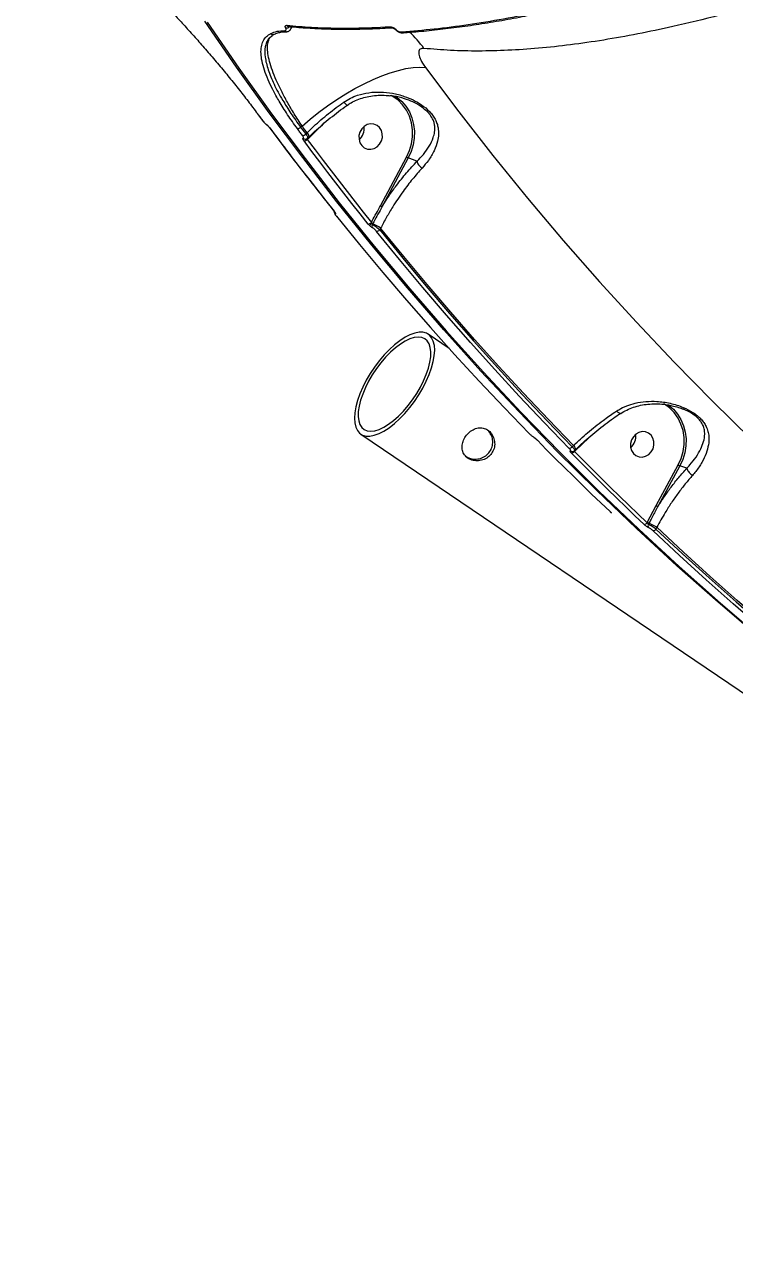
# Model space of a CAD drawing. Header units: millimetres. Extents: x -6523 to 7556, y -5559 to 6101.
# Drawn here: x 1218 to 1465.2, y -2304.3 to -1875.1 of the extents above; entities that cross this region are included whole.
import ezdxf

# ---------------------------------------------------------------- set-up
doc = ezdxf.new("R2010")
doc.units = ezdxf.units.MM
for name, color, linetype in [('DIKOM_ОБЪЕКТ', 7, 'Continuous'), ('DIKOM_РАЗМЕР_ЗОНА', 7, 'Continuous'), ('DIKOM_РАЗМЕР_ОБЪЕКТА', 7, 'Continuous')]:
    doc.layers.add(name, color=color, linetype=linetype)
doc.styles.add('style1', font='arial.ttf', dxfattribs={"width": 0.8})
doc.dimstyles.new('1-50', dxfattribs={"dimtxt": 300, "dimasz": 200, "dimexe": 100, "dimexo": 0, "dimgap": 100, "dimtad": 1, "dimtxsty": 'style1', "dimcen": 200, "dimclrd": 7, "dimclre": 7, "dimclrt": 7, "dimadec": 1, "dimazin": 2, "dimtfac": 1, "dimtmove": 0, "dimatfit": 2, "dimfxl": 0, "dimlwd": 25, "dimlwe": 18, "dimarcsym": 0})

# ---------------------------------------------------------------- blocks, each defined once
blk = doc.blocks.new('*D10')
at = {"layer": 'Defpoints', "color": 0, "transparency": 16777216}
for p in [(-1823.23, 4314.24), (3842.01, -3170.82), (6537.88, -3170.82)]:
    blk.add_point(p, dxfattribs=at)
at = {"layer": 'DIKOM_РАЗМЕР_ОБЪЕКТА', "color": 7, "lineweight": 18, "transparency": 16777216}
for p, q in [((-1823.23, 4314.24), (6637.88, 4314.24)), ((3842.01, -3170.82), (6637.88, -3170.82))]:
    blk.add_line(p, q, dxfattribs=at)
at = {"layer": 'DIKOM_РАЗМЕР_ОБЪЕКТА', "color": 7, "lineweight": 25, "transparency": 16777216}
blk.add_line((6537.88, 3914.24), (6537.88, -2770.82), dxfattribs=at)
at = {"layer": 'DIKOM_РАЗМЕР_ОБЪЕКТА', "color": 7, "transparency": 16777216}
for points in [[(6471.22, 3914.24), (6604.55, 3914.24), (6537.88, 4314.24)], [(6471.22, -2770.82), (6604.55, -2770.82), (6537.88, -3170.82)]]:
    blk.add_solid(points, dxfattribs=at)
at = {"layer": 'DIKOM_РАЗМЕР_ОБЪЕКТА', "color": 7, "transparency": 16777216, "insert": (6304.71, 207.11), "char_height": 300, "attachment_point": 5, "rotation": 90, "style": 'style1'}
blk.add_mtext('7500', dxfattribs=at)
blk = doc.blocks.new('*D11')
at = {"layer": 'Defpoints', "color": 0, "transparency": 16777216}
for p in [(-5022.71, -299.32), (4115.33, -1753.09), (4115.33, -4391.39)]:
    blk.add_point(p, dxfattribs=at)
at = {"layer": 'DIKOM_РАЗМЕР_ОБЪЕКТА', "color": 7, "lineweight": 18, "transparency": 16777216}
for p, q in [((-5022.71, -299.32), (-5022.71, -4491.39)), ((4115.33, -1753.09), (4115.33, -4491.39))]:
    blk.add_line(p, q, dxfattribs=at)
at = {"layer": 'DIKOM_РАЗМЕР_ОБЪЕКТА', "color": 7, "lineweight": 25, "transparency": 16777216}
blk.add_line((-4622.71, -4391.39), (3715.33, -4391.39), dxfattribs=at)
at = {"layer": 'DIKOM_РАЗМЕР_ОБЪЕКТА', "color": 7, "transparency": 16777216}
for points in [[(-4622.71, -4324.73), (-4622.71, -4458.06), (-5022.71, -4391.39)], [(3715.33, -4324.73), (3715.33, -4458.06), (4115.33, -4391.39)]]:
    blk.add_solid(points, dxfattribs=at)
at = {"layer": 'DIKOM_РАЗМЕР_ОБЪЕКТА', "color": 7, "transparency": 16777216, "insert": (-175.12, -4158.22), "char_height": 300, "attachment_point": 5, "style": 'style1'}
blk.add_mtext('9150', dxfattribs=at)
blk = doc.blocks.new('*D12')
at = {"layer": 'Defpoints', "color": 0, "transparency": 16777216}
for p in [(-6522.71, -395.62), (6102.86, -1877.31), (6102.86, -5458.89)]:
    blk.add_point(p, dxfattribs=at)
at = {"layer": 'DIKOM_РАЗМЕР_ЗОНА', "color": 7, "lineweight": 18, "transparency": 16777216}
for p, q in [((-6522.71, -395.62), (-6522.71, -5558.89)), ((6102.86, -1877.31), (6102.86, -5558.89))]:
    blk.add_line(p, q, dxfattribs=at)
at = {"layer": 'DIKOM_РАЗМЕР_ЗОНА', "color": 7, "lineweight": 25, "transparency": 16777216}
blk.add_line((-6122.71, -5458.89), (5702.86, -5458.89), dxfattribs=at)
at = {"layer": 'DIKOM_РАЗМЕР_ЗОНА', "color": 7, "transparency": 16777216}
for points in [[(-6122.71, -5392.23), (-6122.71, -5525.56), (-6522.71, -5458.89)], [(5702.86, -5392.23), (5702.86, -5525.56), (6102.86, -5458.89)]]:
    blk.add_solid(points, dxfattribs=at)
at = {"layer": 'DIKOM_РАЗМЕР_ЗОНА', "color": 7, "transparency": 16777216, "insert": (78.38, -5225.72), "char_height": 300, "attachment_point": 5, "style": 'style1'}
blk.add_mtext('12600', dxfattribs=at)
blk = doc.blocks.new('*D13')
at = {"layer": 'Defpoints', "color": 0, "transparency": 16777216}
for p in [(-2358.18, 6101.03), (4341.71, -4605.15), (7455.88, -4605.15)]:
    blk.add_point(p, dxfattribs=at)
at = {"layer": 'DIKOM_РАЗМЕР_ЗОНА', "color": 7, "lineweight": 18, "transparency": 16777216}
for p, q in [((-2358.18, 6101.03), (7555.88, 6101.03)), ((4341.71, -4605.15), (7555.88, -4605.15))]:
    blk.add_line(p, q, dxfattribs=at)
at = {"layer": 'DIKOM_РАЗМЕР_ЗОНА', "color": 7, "lineweight": 25, "transparency": 16777216}
blk.add_line((7455.88, 5701.03), (7455.88, -4205.15), dxfattribs=at)
at = {"layer": 'DIKOM_РАЗМЕР_ЗОНА', "color": 7, "transparency": 16777216}
for points in [[(7389.22, 5701.03), (7522.55, 5701.03), (7455.88, 6101.03)], [(7389.22, -4205.15), (7522.55, -4205.15), (7455.88, -4605.15)]]:
    blk.add_solid(points, dxfattribs=at)
at = {"layer": 'DIKOM_РАЗМЕР_ЗОНА', "color": 7, "transparency": 16777216, "insert": (7222.71, 375.61), "char_height": 300, "attachment_point": 5, "rotation": 90, "style": 'style1'}
blk.add_mtext('10700', dxfattribs=at)

msp = doc.modelspace()

# ---------------------------------------------------------------- linework, layer by layer
at = {"layer": 'DIKOM_ОБЪЕКТ', "color": 7, "linetype": 'Continuous', "lineweight": 15}
for p, q in [((1309.868, -1875.709), (1309.847, -1875.707)), ((1298.965, -1906.038), (1300.726, -1908.423)), ((1322.065, -1909.623), (1321.615, -1910.063)), ((1314.607, -1910.437), (1314.106, -1910.837)), ((1315.865, -1913.219), (1316.328, -1912.767)), ((1321.615, -1910.063), (1317.033, -1914.489)), ((1317.033, -1914.489), (1316.41, -1915.098)), ((1316.52, -1914.69), (1317.052, -1914.169)), ((1317.052, -1914.169), (1317.062, -1914.158)), ((1341.876, -1938.193), (1351.016, -1921.259)), ((1351.61, -1921.563), (1342.471, -1938.497)), ((1354.636, -1922.7), (1351.61, -1921.563)), ((1339.197, -1944.553), (1339.088, -1944.755)), ((1341.971, -1945.991), (1341.64, -1946.605)), ((1365.847, -1987.919), (1358.572, -1982.995)), ((1335.028, -2017.775), (1508.46, -2135.18)), ((1396.425, -2019.806), (1396.508, -2019.888)), ((1396.509, -2019.887), (1396.563, -2019.926)), ((1414.463, -2019.026), (1409.871, -2023.462)), ((1414.917, -2018.581), (1414.463, -2019.026)), ((1408.702, -2022.193), (1409.166, -2021.74)), ((1409.479, -2023.543), (1409.889, -2023.142)), ((1409.871, -2023.462), (1409.514, -2023.811)), ((1409.889, -2023.142), (1409.899, -2023.131)), ((1437.977, -2042.671), (1445.627, -2028.498)), ((1446.221, -2028.801), (1438.572, -2042.975)), ((1448.599, -2029.696), (1446.221, -2028.801)), ((1434.86, -2048.527), (1437.977, -2042.671)), ((1434.795, -2048.647), (1434.86, -2048.527)), ((1435.414, -2048.815), (1435.221, -2049.173)), ((1438.189, -2050.252), (1437.87, -2050.845))]:
    msp.add_line(p, q, dxfattribs=at)
at = {"layer": 'DIKOM_ОБЪЕКТ', "color": 7, "linetype": 'Continuous', "lineweight": 15, "flags": 128}
for points in [[(1474.048, -2088.801), (1459.492, -2076.366), (1445.155, -2063.644), (1431.044, -2050.638), (1417.16, -2037.35), (1403.51, -2023.786), (1390.098, -2009.95), (1376.926, -1995.846), (1364, -1981.478), (1351.323, -1966.85), (1338.898, -1951.967), (1326.731, -1936.834), (1314.824, -1921.454), (1303.18, -1905.833), (1291.805, -1889.976), (1280.7, -1873.886)], [(1281.521, -1874.195), (1292.626, -1890.284), (1304.001, -1906.142), (1315.645, -1921.763), (1327.552, -1937.142), (1339.719, -1952.276), (1352.144, -1967.159), (1364.821, -1981.787), (1377.747, -1996.155), (1390.919, -2010.259), (1404.332, -2024.095), (1417.982, -2037.659), (1431.865, -2050.946), (1445.976, -2063.953), (1460.313, -2076.675), (1474.869, -2089.109)], [(1309.325, -1877.555), (1309.32, -1877.555), (1309.265, -1877.557)], [(1347.024, -1876.715), (1347.03, -1876.734), (1347.041, -1876.748), (1347.057, -1876.757), (1347.079, -1876.762), (1347.106, -1876.762), (1347.138, -1876.758), (1347.175, -1876.748), (1347.216, -1876.734)], [(1349.987, -1877.95), (1349.939, -1877.956), (1349.927, -1877.956)], [(1314.607, -1910.437), (1317.461, -1907.991), (1320.439, -1905.624), (1323.513, -1903.356), (1326.655, -1901.209), (1329.836, -1899.203), (1333.028, -1897.355), (1336.202, -1895.683), (1339.328, -1894.201), (1342.378, -1892.924), (1345.324, -1891.862), (1348.139, -1891.027), (1350.798, -1890.424), (1353.276, -1890.06), (1355.552, -1889.938), (1357.603, -1890.059)], [(1357.603, -1890.059), (1369.19, -1905.485), (1381.044, -1920.665), (1393.162, -1935.593), (1405.54, -1950.266), (1418.174, -1964.678), (1431.06, -1978.825), (1444.194, -1992.702), (1457.571, -2006.305), (1471.187, -2019.63)], [(1351.016, -1921.259), (1352.028, -1918.989), (1352.713, -1916.6), (1353.054, -1914.151), (1353.044, -1911.701), (1352.683, -1909.308), (1351.979, -1907.032), (1350.949, -1904.926), (1349.619, -1903.041), (1348.02, -1901.424), (1346.191, -1900.113), (1345.596, -1899.78)], [(1347.028, -1899.995), (1347.655, -1900.423), (1349.336, -1901.858), (1350.785, -1903.56), (1351.972, -1905.493), (1352.872, -1907.614), (1353.464, -1909.877), (1353.736, -1912.233), (1353.682, -1914.632), (1353.303, -1917.021), (1352.608, -1919.348), (1351.61, -1921.563)], [(1298.965, -1906.038), (1298.968, -1906.041), (1299.026, -1906.087)], [(1299.026, -1906.087), (1299.246, -1906.385), (1299.466, -1906.684), (1299.686, -1906.982), (1299.906, -1907.28), (1300.126, -1907.578), (1300.346, -1907.875), (1300.566, -1908.173), (1300.787, -1908.471)], [(1300.726, -1908.423), (1300.728, -1908.425), (1300.787, -1908.471)], [(1302.29, -1909.999), (1302.194, -1909.926), (1302.083, -1909.799)], [(1335.386, -1911.44), (1334.758, -1912.552), (1334.432, -1913.789), (1334.436, -1915.052), (1334.769, -1916.236), (1335.404, -1917.248), (1336.289, -1918.005), (1337.354, -1918.444), (1338.511, -1918.532), (1339.667, -1918.261), (1340.728, -1917.652), (1341.609, -1916.756), (1342.237, -1915.644), (1342.563, -1914.407), (1342.559, -1913.144), (1342.226, -1911.96), (1341.591, -1910.948), (1340.706, -1910.192), (1339.641, -1909.751), (1338.484, -1909.664), (1337.328, -1909.935), (1336.267, -1910.544), (1335.386, -1911.44)], [(1303.32, -1911.074), (1303.323, -1911.078), (1303.383, -1911.123)], [(1303.383, -1911.123), (1306.128, -1914.792), (1308.887, -1918.448), (1311.661, -1922.09), (1314.45, -1925.719), (1317.253, -1929.334), (1320.071, -1932.936), (1322.903, -1936.524), (1325.75, -1940.099)], [(1314.746, -1913.721), (1314.526, -1913.424), (1314.305, -1913.126), (1314.085, -1912.828), (1313.865, -1912.53), (1313.645, -1912.232), (1313.425, -1911.934), (1313.205, -1911.636), (1312.985, -1911.337)], [(1314.106, -1910.837), (1314.326, -1911.135), (1314.545, -1911.433), (1314.765, -1911.731), (1314.985, -1912.029), (1315.205, -1912.327), (1315.425, -1912.624), (1315.645, -1912.922), (1315.865, -1913.219)], [(1316.328, -1912.767), (1316.113, -1912.476), (1315.897, -1912.185), (1315.682, -1911.894), (1315.467, -1911.603), (1315.252, -1911.311), (1315.037, -1911.02), (1314.822, -1910.729), (1314.607, -1910.437)], [(1337.656, -1944.577), (1334.809, -1941.002), (1331.977, -1937.414), (1329.159, -1933.812), (1326.356, -1930.197), (1323.568, -1926.568), (1320.794, -1922.926), (1318.034, -1919.271), (1315.289, -1915.602)], [(1316.41, -1915.098), (1319.152, -1918.764), (1321.91, -1922.417), (1324.681, -1926.056), (1327.468, -1929.682), (1330.269, -1933.294), (1333.084, -1936.893), (1335.914, -1940.478), (1338.758, -1944.05)], [(1325.685, -1940.047), (1325.689, -1940.053), (1325.75, -1940.099)], [(1325.978, -1940.453), (1326.022, -1940.516), (1326.115, -1940.61)], [(1326.583, -1941.884), (1334.597, -1951.726), (1342.72, -1961.459), (1350.952, -1971.085), (1359.291, -1980.6), (1367.736, -1990.003), (1376.287, -1999.295), (1384.942, -2008.472), (1393.7, -2017.535)], [(1407.659, -2022.785), (1398.901, -2013.722), (1390.246, -2004.545), (1381.695, -1995.254), (1373.25, -1985.85), (1364.911, -1976.335), (1356.679, -1966.71), (1348.555, -1956.976), (1340.542, -1947.134)], [(1341.64, -1946.605), (1349.647, -1956.438), (1357.764, -1966.164), (1365.989, -1975.781), (1374.321, -1985.288), (1382.759, -1994.684), (1391.303, -2003.968), (1399.951, -2013.138), (1408.702, -2022.193)], [(1409.166, -2021.74), (1400.396, -2012.666), (1391.731, -2003.477), (1383.17, -1994.174), (1374.715, -1984.758), (1366.366, -1975.231), (1358.125, -1965.593), (1349.993, -1955.846), (1341.971, -1945.991)], [(1353.758, -2006.368), (1355.283, -2004.083), (1356.662, -2001.736), (1357.873, -1999.364), (1358.894, -1997.011), (1359.709, -1994.715), (1360.302, -1992.516), (1360.665, -1990.452), (1360.79, -1988.558), (1360.676, -1986.866), (1360.324, -1985.405), (1359.741, -1984.201), (1358.937, -1983.274), (1357.925, -1982.639), (1356.722, -1982.308), (1355.35, -1982.287), (1353.832, -1982.575), (1352.193, -1983.167), (1350.462, -1984.055), (1348.668, -1985.221), (1346.843, -1986.648), (1345.016, -1988.309), (1343.22, -1990.177), (1341.486, -1992.219), (1339.842, -1994.402), (1338.318, -1996.686), (1336.938, -1999.034), (1335.727, -2001.405), (1334.706, -2003.759), (1333.892, -2006.055), (1333.298, -2008.254), (1332.936, -2010.318), (1332.81, -2012.212), (1332.925, -2013.904), (1333.276, -2015.364), (1333.859, -2016.569), (1334.663, -2017.496), (1335.675, -2018.131), (1336.878, -2018.462), (1338.25, -2018.483), (1339.768, -2018.195), (1341.407, -2017.603), (1343.138, -2016.715), (1344.932, -2015.549), (1346.758, -2014.122), (1348.584, -2012.461), (1350.38, -2010.593), (1352.115, -2008.55), (1353.758, -2006.368)], [(1353.095, -2005.798), (1354.532, -2003.64), (1355.825, -2001.421), (1356.949, -1999.182), (1357.885, -1996.966), (1358.613, -1994.814), (1359.122, -1992.765), (1359.402, -1990.859), (1359.446, -1989.129), (1359.255, -1987.61), (1358.832, -1986.328), (1358.185, -1985.309), (1357.326, -1984.57), (1356.271, -1984.126), (1355.039, -1983.984), (1353.654, -1984.148), (1352.141, -1984.615), (1350.529, -1985.375), (1348.847, -1986.415), (1347.127, -1987.716), (1345.401, -1989.252), (1343.701, -1990.995), (1342.059, -1992.914), (1340.505, -1994.971), (1339.068, -1997.13), (1337.776, -1999.349), (1336.651, -2001.587), (1335.716, -2003.804), (1334.987, -2005.956), (1334.478, -2008.004), (1334.199, -2009.911), (1334.154, -2011.64), (1334.345, -2013.16), (1334.768, -2014.441), (1335.415, -2015.461), (1336.275, -2016.2), (1337.33, -2016.644), (1338.561, -2016.785), (1339.947, -2016.621), (1341.459, -2016.155), (1343.072, -2015.394), (1344.754, -2014.355), (1346.474, -2013.054), (1348.2, -2011.518), (1349.899, -2009.775), (1351.542, -2007.856), (1353.095, -2005.798)], [(1445.627, -2028.498), (1446.639, -2026.227), (1447.324, -2023.839), (1447.666, -2021.39), (1447.656, -2018.939), (1447.294, -2016.547), (1446.59, -2014.27), (1445.561, -2012.164), (1444.23, -2010.28), (1442.631, -2008.663), (1440.802, -2007.351), (1440.661, -2007.269)], [(1441.988, -2007.465), (1442.267, -2007.661), (1443.947, -2009.097), (1445.396, -2010.799), (1446.584, -2012.732), (1447.483, -2014.853), (1448.075, -2017.116), (1448.347, -2019.472), (1448.293, -2021.871), (1447.915, -2024.259), (1447.219, -2026.586), (1446.221, -2028.801)], [(1429.997, -2018.679), (1429.369, -2019.791), (1429.043, -2021.028), (1429.047, -2022.29), (1429.38, -2023.475), (1430.015, -2024.487), (1430.9, -2025.243), (1431.965, -2025.683), (1433.122, -2025.771), (1434.278, -2025.5), (1435.339, -2024.891), (1436.22, -2023.994), (1436.848, -2022.883), (1437.174, -2021.645), (1437.17, -2020.383), (1436.837, -2019.198), (1436.202, -2018.187), (1435.317, -2017.43), (1434.252, -2016.99), (1433.095, -2016.902), (1431.939, -2017.174), (1430.878, -2017.783), (1429.997, -2018.679)], [(1395.291, -2018.861), (1395.246, -2018.833), (1395.13, -2018.733)], [(1396.563, -2019.926), (1399.683, -2023.084), (1402.814, -2026.228), (1405.959, -2029.357), (1409.115, -2032.471), (1412.285, -2035.571), (1415.466, -2038.656), (1418.66, -2041.726), (1421.866, -2044.782)], [(1433.772, -2049.26), (1430.566, -2046.205), (1427.372, -2043.134), (1424.191, -2040.049), (1421.022, -2036.949), (1417.865, -2033.835), (1414.721, -2030.706), (1411.589, -2027.562), (1408.47, -2024.404)], [(1409.514, -2023.811), (1412.63, -2026.967), (1415.759, -2030.108), (1418.901, -2033.234), (1422.055, -2036.346), (1425.222, -2039.443), (1428.4, -2042.526), (1431.592, -2045.594), (1434.795, -2048.647)], [(1437.87, -2050.845), (1447.088, -2059.438), (1456.405, -2067.91), (1465.817, -2076.258), (1475.325, -2084.483), (1484.928, -2092.582), (1494.623, -2100.555), (1504.409, -2108.401), (1514.286, -2116.119)], [(1514.758, -2115.657), (1504.861, -2107.925), (1495.055, -2100.064), (1485.34, -2092.075), (1475.718, -2083.96), (1466.191, -2075.719), (1456.76, -2067.353), (1447.426, -2058.864), (1438.189, -2050.252)], [(1513.331, -2116.788), (1503.446, -2109.064), (1493.651, -2101.212), (1483.948, -2093.232), (1474.338, -2085.126), (1464.822, -2076.895), (1455.401, -2068.54), (1446.077, -2060.061), (1436.851, -2051.46)]]:
    msp.add_lwpolyline(points, dxfattribs=at)
at = {"layer": 'DIKOM_ОБЪЕКТ', "color": 7, "linetype": 'Continuous', "lineweight": 15}
for centre, radius, start, end in [((1309.937, -1874.928), 0.784, 212.04061, 263.46349), ((1304.498, -1877.56), 0.934, 218.51329, 307.63479), ((1309.283, -1876.715), 0.842, 214.31751, 268.72774), ((1309.126, -1874.76), 1.493, 261.10355, 319.37308), ((1345.697, -1875.444), 0.745, 210.71226, 272.39796), ((1349.92, -1877.21), 0.746, 210.81195, 270.47856), ((1328.401, -1903.881), 35.237, 35.57287, 47.9595), ((1312.957, -1909.769), 1.569, 271.02903, 317.07224), ((1314.716, -1912.156), 1.566, 271.10083, 317.21758), ((1314.855, -1914.433), 2.223, 7.10471, 48.52727), ((1331.354, -1911.411), 4.9, 309.32573, 9.44753), ((1331.358, -1911.413), 4.896, 309.29711, 9.47616), ((1315.731, -1914.09), 0.917, 218.71484, 269.74866), ((1315.266, -1914.051), 1.551, 270.85752, 317.51684), ((1317.896, -1913.754), 1.133, 209.33681, 220.40142), ((1353.702, -1916.73), 5.266, 239.32451, 246.59369), ((1344.528, -1933.731), 5.191, 239.27243, 246.64576), ((1326.926, -1940.349), 0.998, 185.6416, 220.31533), ((1337.615, -1943.075), 1.502, 271.55794, 319.55234), ((1343.496, -1949.235), 6.717, 133.74589, 142.47436), ((1341.077, -1940.316), 4.635, 241.30784, 246.06966), ((1339.983, -1945.299), 1.048, 148.73175, 212.2834), ((1326.961, -1971.565), 29.654, 59.58953, 65.63039), ((1340.493, -1945.629), 1.506, 271.86305, 319.62341), ((1425.963, -2018.649), 4.902, 309.33599, 9.43728), ((1425.968, -2018.651), 4.897, 309.30413, 9.46914), ((1407.567, -2021.41), 1.379, 273.81336, 325.37123), ((1408.693, -2022.938), 0.912, 226.24413, 268.57358), ((1408.384, -2023.038), 1.369, 273.59688, 325.62191), ((1407.691, -2023.407), 2.225, 7.11616, 48.50771), ((1410.719, -2022.738), 1.115, 209.24398, 220.49425), ((1448.313, -2023.969), 5.266, 239.32451, 246.59369), ((1440.664, -2038.142), 5.266, 239.32451, 246.59369), ((1433.674, -2047.936), 1.327, 274.25868, 327.64919), ((1437.873, -2043.392), 5.953, 239.59564, 245.61221), ((1436.102, -2049.705), 1.029, 148.84819, 219.72441), ((1423.145, -2075.899), 29.734, 59.60346, 65.62824), ((1436.743, -2050.132), 1.333, 274.63129, 327.67407)]:
    msp.add_arc(centre, radius, start, end, dxfattribs=at)
for points, knots in [([(1869.65, -1619.993), (1866.017, -1623.844), (1858.745, -1631.551), (1847.107, -1643.176), (1834.972, -1654.811), (1822.144, -1666.589), (1808.633, -1678.483), (1794.447, -1690.465), (1779.81, -1702.339), (1764.326, -1714.409), (1747.985, -1726.63), (1730.803, -1738.946), (1713.107, -1751.101), (1694.939, -1763.043), (1676.352, -1774.723), (1657.776, -1785.869), (1639.277, -1796.457), (1620.916, -1806.474), (1602.371, -1816.096), (1583.699, -1825.268), (1564.964, -1833.949), (1546.595, -1841.938), (1528.645, -1849.226), (1511.16, -1855.818), (1493.837, -1861.827), (1476.747, -1867.205), (1459.955, -1871.918), (1444.893, -1875.603), (1431.483, -1878.421), (1419.584, -1880.544), (1408.048, -1882.208), (1396.92, -1883.404), (1386.246, -1884.13), (1376.031, -1884.377), (1366.236, -1884.182), (1360.12, -1883.649), (1357.062, -1883.382)], [0, 0, 0, 0, 0.0277653, 0.0555639, 0.0833623, 0.1111276, 0.1400314, 0.1689729, 0.1979142, 0.226818, 0.2582448, 0.2896958, 0.3211226, 0.3534673, 0.3858386, 0.4181832, 0.4495061, 0.4808532, 0.5121759, 0.5444125, 0.5766757, 0.6089125, 0.6401611, 0.6714336, 0.7026822, 0.734841, 0.7670266, 0.7991857, 0.8241463, 0.8491072, 0.8742669, 0.8994269, 0.9244694, 0.9495121, 0.9747561, 1, 1, 1, 1]), ([(1260.758, -1861.965), (1261.784, -1862.993), (1263.835, -1865.05), (1267.221, -1868.559), (1270.686, -1872.234), (1274.169, -1876.014), (1277.773, -1880.018), (1281.453, -1884.211), (1285.15, -1888.536), (1288.811, -1892.941), (1292.376, -1897.373), (1295.821, -1901.787), (1297.959, -1904.655), (1299.026, -1906.087)], [0, 0, 0, 0, 0.1009663, 0.2019369, 0.2903375, 0.3790229, 0.4674241, 0.5561154, 0.6450899, 0.733782, 0.8224255, 0.9113564, 1, 1, 1, 1]), ([(1349.279, -1877.592), (1353.044, -1877.279), (1360.573, -1876.652), (1372.443, -1875.108), (1384.69, -1873.158), (1393.201, -1871.456), (1397.457, -1870.605)], [0, 0, 0, 0, 0.2490966, 0.4981927, 0.7490952, 1, 1, 1, 1]), ([(1349.984, -1877.903), (1350.789, -1877.85), (1354.003, -1877.638), (1359.817, -1877.067), (1367.422, -1876.186), (1375.215, -1875.097), (1383.176, -1873.811), (1390.817, -1872.434), (1395.874, -1871.394), (1398.164, -1870.923)], [0, 0, 0, 0, 0.0541381, 0.2163178, 0.3786007, 0.5409467, 0.7033242, 0.8656823, 1, 1, 1, 1]), ([(1308.895, -1876.235), (1308.878, -1876.204), (1308.807, -1876.067), (1308.729, -1875.823), (1308.743, -1875.547), (1308.911, -1875.35), (1309.149, -1875.346), (1309.272, -1875.344)], [0, 0, 0, 0, 0.0491418, 0.2179151, 0.4266787, 0.7022279, 1, 1, 1, 1]), ([(1309.272, -1875.344), (1309.624, -1875.379), (1311.384, -1875.555), (1316.04, -1875.945), (1323.462, -1876.303), (1333.535, -1876.387), (1340.934, -1876.026), (1345.056, -1875.824)], [0, 0, 0, 0, 0.0321645, 0.1608357, 0.4183971, 0.6759566, 1, 1, 1, 1]), ([(1304.321, -1897.576), (1303.778, -1896.473), (1302.632, -1894.144), (1301.407, -1890.899), (1300.572, -1887.829), (1300.221, -1885.098), (1300.348, -1882.728), (1300.99, -1880.769), (1302.08, -1879.186), (1303.206, -1878.49), (1303.768, -1878.142)], [0, 0, 0, 0, 0.1135563, 0.2397295, 0.3662867, 0.4932505, 0.6198111, 0.7464029, 0.8734013, 1, 1, 1, 1]), ([(1304.099, -1879.112), (1303.673, -1879.411), (1302.846, -1879.991), (1302.183, -1881.346), (1301.605, -1883.309), (1301.596, -1885.73), (1302.112, -1888.528), (1302.981, -1891.57), (1304.36, -1894.95), (1306.203, -1898.591), (1308.116, -1901.975), (1310.664, -1906.045), (1312.952, -1909.231), (1314.106, -1910.837)], [0, 0, 0, 0, 0.07618878, 0.14773528, 0.21928145, 0.35821627, 0.42977674, 0.50133779, 0.63993488, 0.71129695, 0.7826589, 0.89041961, 1, 1, 1, 1]), ([(1314.607, -1910.437), (1313.686, -1909.025), (1311.843, -1906.199), (1309.434, -1902.101), (1307.327, -1898.165), (1305.574, -1894.452), (1304.191, -1891.006), (1303.216, -1887.885), (1302.652, -1885.123), (1302.505, -1882.75), (1302.817, -1880.844), (1303.392, -1879.524), (1304.03, -1879.045), (1304.264, -1878.868)], [0, 0, 0, 0, 0.0929032, 0.1858021, 0.2797505, 0.3739948, 0.4679403, 0.5628187, 0.6580015, 0.7528779, 0.8483993, 0.944231, 1, 1, 1, 1]), ([(1303.768, -1878.142), (1304.445, -1877.863), (1305.81, -1877.3), (1307.658, -1877.227), (1308.588, -1877.19)], [0, 0, 0, 0, 0.4964941, 1, 1, 1, 1]), ([(1304.007, -1879.104), (1304.05, -1879.059), (1304.312, -1878.789), (1304.69, -1878.609), (1305.005, -1878.458)], [0, 0, 0, 0, 0.1654048, 1, 1, 1, 1]), ([(1305.181, -1878.342), (1305.278, -1878.289), (1305.745, -1878.033), (1306.841, -1877.774), (1308.133, -1877.576), (1309.039, -1877.593), (1309.325, -1877.598)], [0, 0, 0, 0, 0.0976417, 0.4700134, 0.8325453, 1, 1, 1, 1]), ([(1308.588, -1877.19), (1308.699, -1877.176), (1308.92, -1877.147), (1309.062, -1876.92), (1309.065, -1876.61), (1308.95, -1876.357), (1308.895, -1876.235)], [0, 0, 0, 0, 0.2974941, 0.5890511, 0.8028767, 1, 1, 1, 1]), ([(1309.265, -1877.541), (1309.33, -1877.545), (1309.587, -1877.563), (1310.027, -1877.408), (1310.457, -1877.079), (1310.559, -1876.789), (1310.595, -1876.685)], [0, 0, 0, 0, 0.1229989, 0.4814498, 0.814538, 1, 1, 1, 1]), ([(1309.846, -1875.707), (1309.846, -1875.707), (1309.843, -1875.707), (1309.846, -1875.707), (1309.848, -1875.707)], [0, 0, 0, 0, 0.0690748, 1, 1, 1, 1]), ([(1309.868, -1875.687), (1310.289, -1875.736), (1312.724, -1876.018), (1317.378, -1876.339), (1323.829, -1876.638), (1330.481, -1876.723), (1337.335, -1876.597), (1342.422, -1876.409), (1345.281, -1876.203), (1345.726, -1876.171)], [0, 0, 0, 0, 0.0389417, 0.2251503, 0.4109134, 0.5960142, 0.7806938, 0.9658059, 1, 1, 1, 1]), ([(1310.622, -1875.772), (1310.646, -1875.84), (1310.75, -1876.124), (1310.743, -1876.457), (1310.623, -1876.638), (1310.592, -1876.684)], [0, 0, 0, 0, 0.1897272, 0.792404, 1, 1, 1, 1]), ([(1310.63, -1876.74), (1310.672, -1876.626), (1310.806, -1876.266), (1310.972, -1876.004), (1311.084, -1875.825)], [0, 0, 0, 0, 0.3167731, 1, 1, 1, 1]), ([(1345.056, -1875.824), (1345.115, -1875.822), (1345.404, -1875.812), (1345.912, -1875.899), (1346.506, -1876.158), (1346.928, -1876.433), (1347.119, -1876.634), (1347.216, -1876.734)], [0, 0, 0, 0, 0.0951367, 0.4720109, 0.7157726, 0.8572254, 1, 1, 1, 1]), ([(1345.72, -1876.192), (1345.728, -1876.19), (1345.799, -1876.179), (1346.11, -1876.21), (1346.491, -1876.345), (1346.773, -1876.507), (1346.925, -1876.627), (1347.008, -1876.709), (1347.058, -1876.77), (1347.086, -1876.812), (1347.093, -1876.825), (1347.096, -1876.829)], [0, 0, 0, 0, 0.0439531, 0.3939957, 0.6579103, 0.7971459, 0.8674477, 0.9114105, 0.9445023, 0.9795475, 1, 1, 1, 1]), ([(1347.048, -1876.737), (1347.182, -1876.886), (1347.472, -1877.207), (1348.064, -1877.57), (1348.746, -1877.842), (1349.388, -1877.985), (1349.776, -1877.94), (1349.925, -1877.923)], [0, 0, 0, 0, 0.16680199, 0.35965104, 0.57903209, 0.83851428, 1, 1, 1, 1]), ([(1347.216, -1876.734), (1347.309, -1876.832), (1347.495, -1877.026), (1347.901, -1877.29), (1348.469, -1877.532), (1348.951, -1877.607), (1349.226, -1877.595), (1349.279, -1877.592)], [0, 0, 0, 0, 0.14560446, 0.28993668, 0.53209118, 0.90980923, 1, 1, 1, 1]), ([(1357.062, -1883.382), (1356.577, -1883.405), (1355.601, -1883.452), (1355.095, -1884.554), (1355.387, -1886.27), (1356.317, -1888.216), (1357.236, -1889.533), (1357.603, -1890.059)], [0, 0, 0, 0, 0.2099021, 0.4228922, 0.6382631, 0.8553566, 1, 1, 1, 1]), ([(1312.985, -1911.337), (1311.816, -1909.708), (1309.479, -1906.45), (1306.716, -1901.992), (1305.007, -1899.03), (1304.38, -1897.7), (1304.321, -1897.576)], [0, 0, 0, 0, 0.338828, 0.6776523, 0.9698542, 1, 1, 1, 1]), ([(1329.171, -1902.077), (1329.92, -1901.605), (1331.435, -1900.651), (1334.348, -1899.493), (1337.881, -1898.684), (1341.975, -1898.484), (1346.125, -1898.927), (1349.909, -1899.904), (1353.311, -1901.291), (1356.333, -1903.01), (1358.633, -1904.907), (1360.125, -1906.674), (1361.018, -1908.095), (1361.649, -1909.571), (1362.092, -1911.347), (1362.188, -1913.395), (1361.787, -1916.047), (1360.683, -1919.056), (1358.861, -1922.225), (1357.162, -1924.217), (1356.393, -1925.117)], [0, 0, 0, 0, 0.0446311, 0.0901844, 0.15789, 0.2276908, 0.2976101, 0.3691184, 0.4242601, 0.4808167, 0.540817, 0.5708611, 0.6019602, 0.6340819, 0.6670389, 0.719262, 0.7727757, 0.8517167, 0.9329866, 1, 1, 1, 1]), ([(1330.42, -1903.145), (1330.847, -1902.852), (1331.913, -1902.121), (1333.818, -1901.236), (1336.098, -1900.454), (1338.562, -1899.929), (1341.176, -1899.683), (1343.361, -1899.664), (1344.656, -1899.832), (1345.043, -1899.882)], [0, 0, 0, 0, 0.1005511, 0.2510795, 0.4078999, 0.571714, 0.7441003, 0.9235173, 1, 1, 1, 1]), ([(1357.692, -1905.003), (1357.099, -1904.489), (1355.733, -1903.305), (1353.156, -1901.984), (1350.029, -1900.795), (1347.327, -1900.068), (1345.592, -1899.932), (1345.144, -1899.897)], [0, 0, 0, 0, 0.1676375, 0.3861665, 0.6121081, 0.8998716, 1, 1, 1, 1]), ([(1316.328, -1912.767), (1317.924, -1911.259), (1321.161, -1908.198), (1325.57, -1904.66), (1328.286, -1902.712), (1329.171, -1902.077)], [0, 0, 0, 0, 0.3958817, 0.8032201, 1, 1, 1, 1]), ([(1317.083, -1914.182), (1317.712, -1913.571), (1319.189, -1912.138), (1321.654, -1909.945), (1324.432, -1907.61), (1327.292, -1905.385), (1329.293, -1903.888), (1330.339, -1903.182), (1330.407, -1903.136)], [0, 0, 0, 0, 0.1537251, 0.3609264, 0.569078, 0.7775157, 0.985437, 1, 1, 1, 1]), ([(1330.391, -1903.098), (1330.352, -1903.114), (1330.265, -1903.151), (1329.951, -1902.927), (1329.586, -1902.566), (1329.313, -1902.251), (1329.197, -1902.11), (1329.171, -1902.077)], [0, 0, 0, 0, 0.2283189, 0.5131125, 0.7979701, 0.9536187, 1, 1, 1, 1]), ([(1354.638, -1922.704), (1354.639, -1922.703), (1355.425, -1921.917), (1357.06, -1920.177), (1358.992, -1917.427), (1360.243, -1914.84), (1360.836, -1912.52), (1360.911, -1910.768), (1360.622, -1909.207), (1360.058, -1907.712), (1359.191, -1906.461), (1358.336, -1905.486), (1357.919, -1905.174), (1357.692, -1905.003)], [0, 0, 0, 0, 0.0001033, 0.1461048, 0.3178381, 0.4939727, 0.6043178, 0.7168759, 0.781648, 0.8482084, 0.9419163, 0.9682432, 1, 1, 1, 1]), ([(1300.729, -1908.423), (1300.748, -1908.449), (1300.899, -1908.66), (1301.25, -1909.079), (1301.771, -1909.593), (1302.079, -1909.89), (1302.275, -1909.985), (1302.289, -1909.992)], [0, 0, 0, 0, 0.0431825, 0.3504032, 0.6510398, 0.9749941, 1, 1, 1, 1]), ([(1300.787, -1908.471), (1300.886, -1908.6), (1301.086, -1908.858), (1301.433, -1909.24), (1301.767, -1909.562), (1301.977, -1909.73), (1302.07, -1909.791), (1302.083, -1909.799)], [0, 0, 0, 0, 0.2404347, 0.4810423, 0.7218485, 0.9628472, 1, 1, 1, 1]), ([(1302.083, -1909.799), (1302.095, -1909.807), (1302.188, -1909.868), (1302.399, -1910.035), (1302.734, -1910.357), (1303.083, -1910.738), (1303.283, -1910.995), (1303.383, -1911.123)], [0, 0, 0, 0, 0.0372615, 0.2782465, 0.519006, 0.7595889, 1, 1, 1, 1]), ([(1302.289, -1909.999), (1302.294, -1910.003), (1302.311, -1910.013), (1302.4, -1910.08), (1302.554, -1910.214), (1302.785, -1910.439), (1303.055, -1910.737), (1303.243, -1910.967), (1303.317, -1911.07), (1303.32, -1911.074)], [0, 0, 0, 0, 0.0605498, 0.1764475, 0.3295894, 0.5266889, 0.7536725, 0.9910771, 1, 1, 1, 1]), ([(1303.32, -1911.074), (1305.223, -1913.615), (1310.741, -1920.981), (1318.201, -1930.639), (1323.817, -1937.699), (1325.69, -1940.053)], [0, 0, 0, 0, 0.2597907, 0.7531902, 1, 1, 1, 1]), ([(1315.016, -1914.663), (1315.063, -1914.651), (1315.157, -1914.627), (1315.149, -1914.432), (1315.03, -1914.144), (1314.866, -1913.885), (1314.76, -1913.741), (1314.746, -1913.721)], [0, 0, 0, 0, 0.2407116, 0.4813673, 0.7221259, 0.9628611, 1, 1, 1, 1]), ([(1315.865, -1913.219), (1315.89, -1913.251), (1316.07, -1913.487), (1316.354, -1913.911), (1316.559, -1914.367), (1316.605, -1914.63), (1316.519, -1914.662), (1316.499, -1914.669)], [0, 0, 0, 0, 0.044914, 0.3354232, 0.6258174, 0.9159059, 1, 1, 1, 1]), ([(1315.289, -1915.602), (1315.275, -1915.582), (1315.169, -1915.438), (1315.004, -1915.18), (1314.883, -1914.894), (1314.875, -1914.7), (1314.969, -1914.675), (1315.016, -1914.663)], [0, 0, 0, 0, 0.0373074, 0.2778842, 0.5185602, 0.7592151, 1, 1, 1, 1]), ([(1315.726, -1914.998), (1315.744, -1915.001), (1315.889, -1915.023), (1316.193, -1914.941), (1316.409, -1914.772), (1316.514, -1914.69)], [0, 0, 0, 0, 0.0700165, 0.5462061, 1, 1, 1, 1]), ([(1316.335, -1914.758), (1316.33, -1914.761), (1316.306, -1914.773), (1316.303, -1914.838), (1316.328, -1914.944), (1316.374, -1915.04), (1316.406, -1915.092), (1316.41, -1915.098)], [0, 0, 0, 0, 0.0806434, 0.3722569, 0.6641367, 0.9552412, 1, 1, 1, 1]), ([(1356.393, -1925.117), (1355.277, -1926.365), (1353.025, -1928.882), (1349.579, -1933.413), (1346.562, -1937.912), (1343.973, -1942.23), (1342.64, -1944.733), (1341.971, -1945.991)], [0, 0, 0, 0, 0.21064314, 0.42474227, 0.67621278, 0.83739365, 1, 1, 1, 1]), ([(1342.471, -1938.497), (1343.276, -1937.238), (1344.895, -1934.71), (1347.737, -1930.757), (1350.979, -1926.64), (1353.41, -1924.021), (1354.636, -1922.7)], [0, 0, 0, 0, 0.216064, 0.4341034, 0.7147603, 1, 1, 1, 1]), ([(1354.636, -1922.7), (1354.636, -1922.701), (1354.638, -1922.701), (1354.638, -1922.703), (1354.638, -1922.704)], [0, 0, 0, 0, 0.5705795, 1, 1, 1, 1]), ([(1354.638, -1922.704), (1354.682, -1922.89), (1354.77, -1923.262), (1355.165, -1923.919), (1355.686, -1924.531), (1356.125, -1924.919), (1356.356, -1925.09), (1356.393, -1925.117)], [0, 0, 0, 0, 0.246234, 0.4924898, 0.7387102, 0.9580322, 1, 1, 1, 1]), ([(1338.758, -1944.05), (1338.86, -1943.86), (1339.907, -1941.912), (1340.942, -1939.958), (1341.876, -1938.193)], [0, 0, 0, 0, 0.09738028, 1, 1, 1, 1]), ([(1342.471, -1938.497), (1341.519, -1940.254), (1340.426, -1942.272), (1339.338, -1944.291), (1339.197, -1944.553)], [0, 0, 0, 0, 0.87023894, 1, 1, 1, 1]), ([(1325.683, -1940.049), (1325.734, -1940.113), (1325.85, -1940.256), (1325.943, -1940.394), (1325.972, -1940.444), (1325.977, -1940.452)], [0, 0, 0, 0, 0.3946159, 0.89375, 1, 1, 1, 1]), ([(1325.75, -1940.099), (1325.792, -1940.153), (1325.939, -1940.339), (1326.042, -1940.497), (1326.115, -1940.61)], [0, 0, 0, 0, 0.2880957, 1, 1, 1, 1]), ([(1325.821, -1940.224), (1325.813, -1940.265), (1325.786, -1940.397), (1325.819, -1940.618), (1325.901, -1940.895), (1326.084, -1941.241), (1326.308, -1941.58), (1326.526, -1941.834), (1326.569, -1941.884)], [0, 0, 0, 0, 0.0581961, 0.1877141, 0.3293484, 0.5454077, 0.9103864, 1, 1, 1, 1]), ([(1325.972, -1940.447), (1325.983, -1940.465), (1326.011, -1940.509), (1326.023, -1940.529), (1326.017, -1940.523), (1326.017, -1940.523)], [0, 0, 0, 0, 0.385498, 0.9909078, 1, 1, 1, 1]), ([(1326.165, -1940.994), (1326.129, -1940.997), (1326.058, -1941.001), (1326.094, -1941.162), (1326.235, -1941.418), (1326.421, -1941.681), (1326.552, -1941.845), (1326.583, -1941.884)], [0, 0, 0, 0, 0.2249275, 0.4495625, 0.6803155, 0.9237532, 1, 1, 1, 1]), ([(1326.115, -1940.61), (1326.155, -1940.682), (1326.242, -1940.838), (1326.271, -1940.986), (1326.2, -1940.992), (1326.165, -1940.994)], [0, 0, 0, 0, 0.2986271, 0.6490639, 1, 1, 1, 1]), ([(1338.758, -1944.05), (1338.776, -1944.13), (1338.801, -1944.242), (1338.84, -1944.352), (1338.851, -1944.382)], [0, 0, 0, 0, 0.72098348, 1, 1, 1, 1]), ([(1338.169, -1945.143), (1338.116, -1945.09), (1337.931, -1944.906), (1337.77, -1944.714), (1337.656, -1944.577)], [0, 0, 0, 0, 0.2877515, 1, 1, 1, 1]), ([(1339.097, -1945.858), (1339.004, -1945.807), (1338.818, -1945.705), (1338.484, -1945.442), (1338.268, -1945.237), (1338.169, -1945.143)], [0, 0, 0, 0, 0.3509728, 0.7013658, 1, 1, 1, 1]), ([(1338.851, -1944.382), (1338.872, -1944.435), (1338.916, -1944.543), (1338.992, -1944.669), (1339.052, -1944.734), (1339.081, -1944.751), (1339.088, -1944.755)], [0, 0, 0, 0, 0.328177, 0.6786564, 0.9204097, 1, 1, 1, 1]), ([(1339.088, -1944.755), (1339.256, -1944.841), (1339.598, -1945.014), (1340.282, -1945.477), (1341.003, -1946.03), (1341.429, -1946.414), (1341.64, -1946.605)], [0, 0, 0, 0, 0.24251389, 0.49168695, 0.74727724, 1, 1, 1, 1]), ([(1340.542, -1947.134), (1340.427, -1946.999), (1340.196, -1946.727), (1339.792, -1946.342), (1339.401, -1946.025), (1339.197, -1945.913), (1339.097, -1945.858)], [0, 0, 0, 0, 0.2565664, 0.5136644, 0.7612404, 1, 1, 1, 1]), ([(1424.233, -2009.693), (1424.457, -2009.552), (1425.552, -2008.866), (1427.675, -2007.855), (1430.852, -2006.872), (1434.387, -2006.332), (1438.447, -2006.3), (1442.836, -2006.917), (1447.093, -2008.239), (1450.253, -2009.861), (1452.257, -2011.306), (1453.55, -2012.499), (1454.596, -2013.777), (1455.451, -2015.217), (1456.045, -2016.826), (1456.397, -2018.96), (1456.247, -2021.519), (1455.416, -2024.529), (1453.941, -2027.649), (1452.247, -2030.219), (1450.979, -2031.706), (1450.601, -2032.149)], [0, 0, 0, 0, 0.0134556, 0.0657633, 0.1192345, 0.1826295, 0.2473564, 0.3250338, 0.4053501, 0.4678462, 0.4985578, 0.5302972, 0.5609699, 0.5926249, 0.6340447, 0.6764905, 0.7471717, 0.8197576, 0.8928412, 0.9680645, 1, 1, 1, 1]), ([(1425.491, -2010.65), (1425.533, -2010.619), (1426.223, -2010.109), (1427.746, -2009.339), (1430.046, -2008.37), (1432.521, -2007.692), (1435.107, -2007.305), (1437.819, -2007.183), (1440.613, -2007.348), (1443.266, -2007.792), (1445.56, -2008.39), (1446.887, -2008.904), (1447.479, -2009.134)], [0, 0, 0, 0, 0.0069071, 0.11312, 0.2234767, 0.3365501, 0.4514477, 0.5694276, 0.69491, 0.8187342, 0.9191111, 1, 1, 1, 1]), ([(1409.166, -2021.74), (1410.779, -2020.237), (1414.051, -2017.187), (1418.951, -2013.331), (1422.395, -2010.901), (1423.993, -2009.85), (1424.233, -2009.693)], [0, 0, 0, 0, 0.3434967, 0.6969369, 0.9545251, 1, 1, 1, 1]), ([(1409.921, -2023.155), (1410.55, -2022.544), (1412.028, -2021.109), (1414.496, -2018.912), (1417.28, -2016.573), (1420.143, -2014.334), (1422.877, -2012.324), (1424.658, -2011.133), (1425.459, -2010.598)], [0, 0, 0, 0, 0.1328429, 0.3122512, 0.4924731, 0.6729151, 0.8528974, 1, 1, 1, 1]), ([(1425.429, -2010.56), (1425.385, -2010.581), (1425.278, -2010.629), (1424.944, -2010.426), (1424.592, -2010.1), (1424.347, -2009.828), (1424.26, -2009.725), (1424.233, -2009.693)], [0, 0, 0, 0, 0.22121904, 0.52838268, 0.83552007, 0.94922338, 1, 1, 1, 1]), ([(1447.474, -2009.143), (1447.403, -2009.105), (1447.188, -2008.99), (1446.957, -2008.935), (1446.802, -2008.898)], [0, 0, 0, 0, 0.3320654, 1, 1, 1, 1]), ([(1448.602, -2029.698), (1448.602, -2029.698), (1448.964, -2029.276), (1450.216, -2028.025), (1451.933, -2025.712), (1453.521, -2023.014), (1454.55, -2020.367), (1454.923, -2018.166), (1454.787, -2016.289), (1454.383, -2014.913), (1453.696, -2013.645), (1452.646, -2012.314), (1451.403, -2011.273), (1449.619, -2010.1), (1448.447, -2009.577), (1447.474, -2009.143)], [0, 0, 0, 0, 0.0000736, 0.0558743, 0.1845912, 0.3168489, 0.4398123, 0.5654493, 0.6346955, 0.7054691, 0.7544563, 0.8053191, 0.8849196, 0.9044993, 1, 1, 1, 1]), ([(1380.607, -2024.543), (1380.934, -2023.968), (1381.589, -2022.819), (1381.785, -2020.807), (1381.379, -2018.853), (1380.37, -2017.168), (1378.921, -2016.011), (1377.235, -2015.499), (1375.453, -2015.636), (1373.696, -2016.406), (1372.151, -2017.726), (1371.005, -2019.396), (1370.369, -2021.213), (1370.3, -2023.036), (1370.863, -2024.715), (1372.047, -2026.056), (1373.695, -2026.902), (1375.606, -2027.192), (1377.587, -2026.872), (1379.38, -2025.979), (1380.217, -2024.999), (1380.607, -2024.543)], [0, 0, 0, 0, 0.0522308, 0.1044133, 0.1578389, 0.2123203, 0.2653824, 0.3167409, 0.3687721, 0.4227549, 0.4770165, 0.5294994, 0.5809323, 0.6334986, 0.6877699, 0.7417331, 0.7936531, 0.8450706, 0.8982114, 0.9526873, 1, 1, 1, 1]), ([(1379.944, -2023.973), (1380.27, -2023.4), (1380.922, -2022.254), (1381.105, -2020.254), (1380.733, -2018.292), (1380.006, -2017.25), (1379.646, -2016.733)], [0, 0, 0, 0, 0.2478949, 0.4955491, 0.7502364, 1, 1, 1, 1]), ([(1393.7, -2017.535), (1393.815, -2017.649), (1394.044, -2017.876), (1394.432, -2018.219), (1394.797, -2018.511), (1395.02, -2018.666), (1395.116, -2018.725), (1395.13, -2018.733)], [0, 0, 0, 0, 0.2406212, 0.4814227, 0.7216008, 0.9612727, 1, 1, 1, 1]), ([(1395.13, -2018.733), (1395.143, -2018.741), (1395.24, -2018.798), (1395.463, -2018.953), (1395.829, -2019.245), (1396.218, -2019.586), (1396.448, -2019.813), (1396.563, -2019.926)], [0, 0, 0, 0, 0.0385598, 0.2780783, 0.5184027, 0.7592128, 1, 1, 1, 1]), ([(1395.29, -2018.862), (1395.298, -2018.866), (1395.328, -2018.883), (1395.448, -2018.964), (1395.657, -2019.12), (1395.952, -2019.364), (1396.232, -2019.613), (1396.378, -2019.759), (1396.425, -2019.806)], [0, 0, 0, 0, 0.0554864, 0.1989208, 0.3876049, 0.6201333, 0.8771525, 1, 1, 1, 1]), ([(1371.743, -2025.534), (1372.137, -2025.778), (1373.029, -2026.331), (1374.822, -2026.591), (1376.795, -2026.331), (1378.653, -2025.464), (1379.525, -2024.456), (1379.944, -2023.973)], [0, 0, 0, 0, 0.1615605, 0.3658109, 0.5782393, 0.7977228, 1, 1, 1, 1]), ([(1408.063, -2023.597), (1408.105, -2023.588), (1408.191, -2023.572), (1408.155, -2023.408), (1407.999, -2023.161), (1407.803, -2022.933), (1407.678, -2022.805), (1407.659, -2022.785)], [0, 0, 0, 0, 0.2393557, 0.4786275, 0.7178294, 0.9577043, 1, 1, 1, 1]), ([(1408.47, -2024.404), (1408.451, -2024.385), (1408.326, -2024.256), (1408.129, -2024.03), (1407.971, -2023.784), (1407.934, -2023.621), (1408.02, -2023.605), (1408.063, -2023.597)], [0, 0, 0, 0, 0.0426518, 0.2824484, 0.5216056, 0.7607388, 1, 1, 1, 1]), ([(1408.669, -2023.83), (1408.715, -2023.837), (1408.883, -2023.865), (1409.198, -2023.773), (1409.388, -2023.608), (1409.47, -2023.537)], [0, 0, 0, 0, 0.1767214, 0.6438162, 1, 1, 1, 1]), ([(1408.702, -2022.193), (1408.732, -2022.226), (1408.932, -2022.448), (1409.248, -2022.841), (1409.488, -2023.255), (1409.556, -2023.492), (1409.477, -2023.517), (1409.459, -2023.523)], [0, 0, 0, 0, 0.05094122, 0.33996022, 0.62844532, 0.91700789, 1, 1, 1, 1]), ([(1438.572, -2042.975), (1439.31, -2041.827), (1440.792, -2039.522), (1443.227, -2036.143), (1445.828, -2032.811), (1447.673, -2030.738), (1448.599, -2029.696)], [0, 0, 0, 0, 0.2380472, 0.4781664, 0.7377172, 1, 1, 1, 1]), ([(1448.599, -2029.696), (1448.6, -2029.696), (1448.601, -2029.696), (1448.602, -2029.698), (1448.602, -2029.698)], [0, 0, 0, 0, 0.6149107, 1, 1, 1, 1]), ([(1448.602, -2029.698), (1448.654, -2029.876), (1448.759, -2030.23), (1449.177, -2030.862), (1449.734, -2031.48), (1450.204, -2031.872), (1450.494, -2032.078), (1450.564, -2032.124), (1450.601, -2032.149)], [0, 0, 0, 0, 0.23162483, 0.46322825, 0.69488044, 0.92648021, 0.96103299, 1, 1, 1, 1]), ([(1450.601, -2032.149), (1449.748, -2033.131), (1448.033, -2035.105), (1445.582, -2038.313), (1443.251, -2041.657), (1440.735, -2045.598), (1439.133, -2048.527), (1438.189, -2050.252)], [0, 0, 0, 0, 0.1872847, 0.3765484, 0.5570063, 0.7391997, 1, 1, 1, 1]), ([(1421.864, -2044.797), (1421.918, -2044.848), (1422.045, -2044.97), (1422.152, -2045.088), (1422.209, -2045.16), (1422.208, -2045.158), (1422.207, -2045.158)], [0, 0, 0, 0, 0.273767, 0.6538873, 0.8972229, 1, 1, 1, 1]), ([(1421.866, -2044.782), (1421.892, -2044.807), (1422.029, -2044.937), (1422.245, -2045.159), (1422.347, -2045.293), (1422.398, -2045.359)], [0, 0, 0, 0, 0.1049259, 0.5583898, 1, 1, 1, 1]), ([(1438.572, -2042.975), (1438.411, -2043.266), (1437.608, -2044.725), (1436.566, -2046.678), (1435.675, -2048.332), (1435.414, -2048.815)], [0, 0, 0, 0, 0.15040868, 0.75212019, 1, 1, 1, 1]), ([(1435.31, -2050.363), (1435.3, -2050.358), (1435.198, -2050.315), (1434.96, -2050.186), (1434.564, -2049.921), (1434.141, -2049.596), (1433.895, -2049.372), (1433.772, -2049.26)], [0, 0, 0, 0, 0.0278158, 0.2649199, 0.5076447, 0.7539499, 1, 1, 1, 1]), ([(1434.795, -2048.647), (1434.824, -2048.705), (1434.882, -2048.818), (1434.993, -2048.978), (1435.102, -2049.097), (1435.174, -2049.15), (1435.209, -2049.168), (1435.218, -2049.171), (1435.221, -2049.173)], [0, 0, 0, 0, 0.26309138, 0.51605809, 0.75215539, 0.94115732, 0.97418855, 1, 1, 1, 1]), ([(1435.221, -2049.173), (1435.239, -2049.181), (1435.408, -2049.254), (1435.809, -2049.457), (1436.488, -2049.863), (1437.219, -2050.35), (1437.653, -2050.68), (1437.87, -2050.845)], [0, 0, 0, 0, 0.0286323, 0.2670869, 0.510133, 0.755642, 1, 1, 1, 1]), ([(1436.851, -2051.46), (1436.728, -2051.349), (1436.482, -2051.126), (1436.059, -2050.803), (1435.661, -2050.539), (1435.423, -2050.411), (1435.321, -2050.367), (1435.31, -2050.363)], [0, 0, 0, 0, 0.2457323, 0.4917582, 0.7342216, 0.9715282, 1, 1, 1, 1])]:
    msp.add_open_spline(points, degree=3, knots=knots, dxfattribs=at)

# ---------------------------------------------------------------- dimensions: what is measured, and where the dimension line sits
at = {"layer": 'DIKOM_РАЗМЕР_ЗОНА'}
dim = msp.add_linear_dim(base=(7455.882, -4605.145), p1=(-2358.182, 6101.03), p2=(4341.706, -4605.145), angle=90, text='10700', dimstyle='1-50', override={"dimasz": 400, "dimgap": 80}, dxfattribs=at)
dim.commit()
dim.dimension.update_dxf_attribs({"geometry": '*D13', "text_midpoint": (7455.882, 375.606), "dimtype": 160})
dim = msp.add_linear_dim(base=(6102.859, -5458.894), p1=(-6522.706, -395.616), p2=(6102.859, -1877.311), text='12600', dimstyle='1-50', override={"dimasz": 400, "dimgap": 80}, dxfattribs=at)
dim.commit()
dim.dimension.update_dxf_attribs({"geometry": '*D12', "text_midpoint": (78.382, -5458.894), "dimtype": 160})
at = {"layer": 'DIKOM_РАЗМЕР_ОБЪЕКТА'}
dim = msp.add_linear_dim(base=(6537.882, -3170.823), p1=(-1823.231, 4314.242), p2=(3842.008, -3170.823), angle=90, text='7500', dimstyle='1-50', override={"dimasz": 400, "dimgap": 80}, dxfattribs=at)
dim.commit()
dim.dimension.update_dxf_attribs({"geometry": '*D10', "text_midpoint": (6537.882, 207.106), "dimtype": 160})
dim = msp.add_linear_dim(base=(4115.332, -4391.394), p1=(-5022.706, -299.317), p2=(4115.332, -1753.089), text='9150', dimstyle='1-50', override={"dimasz": 400, "dimgap": 80}, dxfattribs=at)
dim.commit()
dim.dimension.update_dxf_attribs({"geometry": '*D11', "text_midpoint": (-175.118, -4391.394), "dimtype": 160})

doc.saveas('drawing.dxf')
